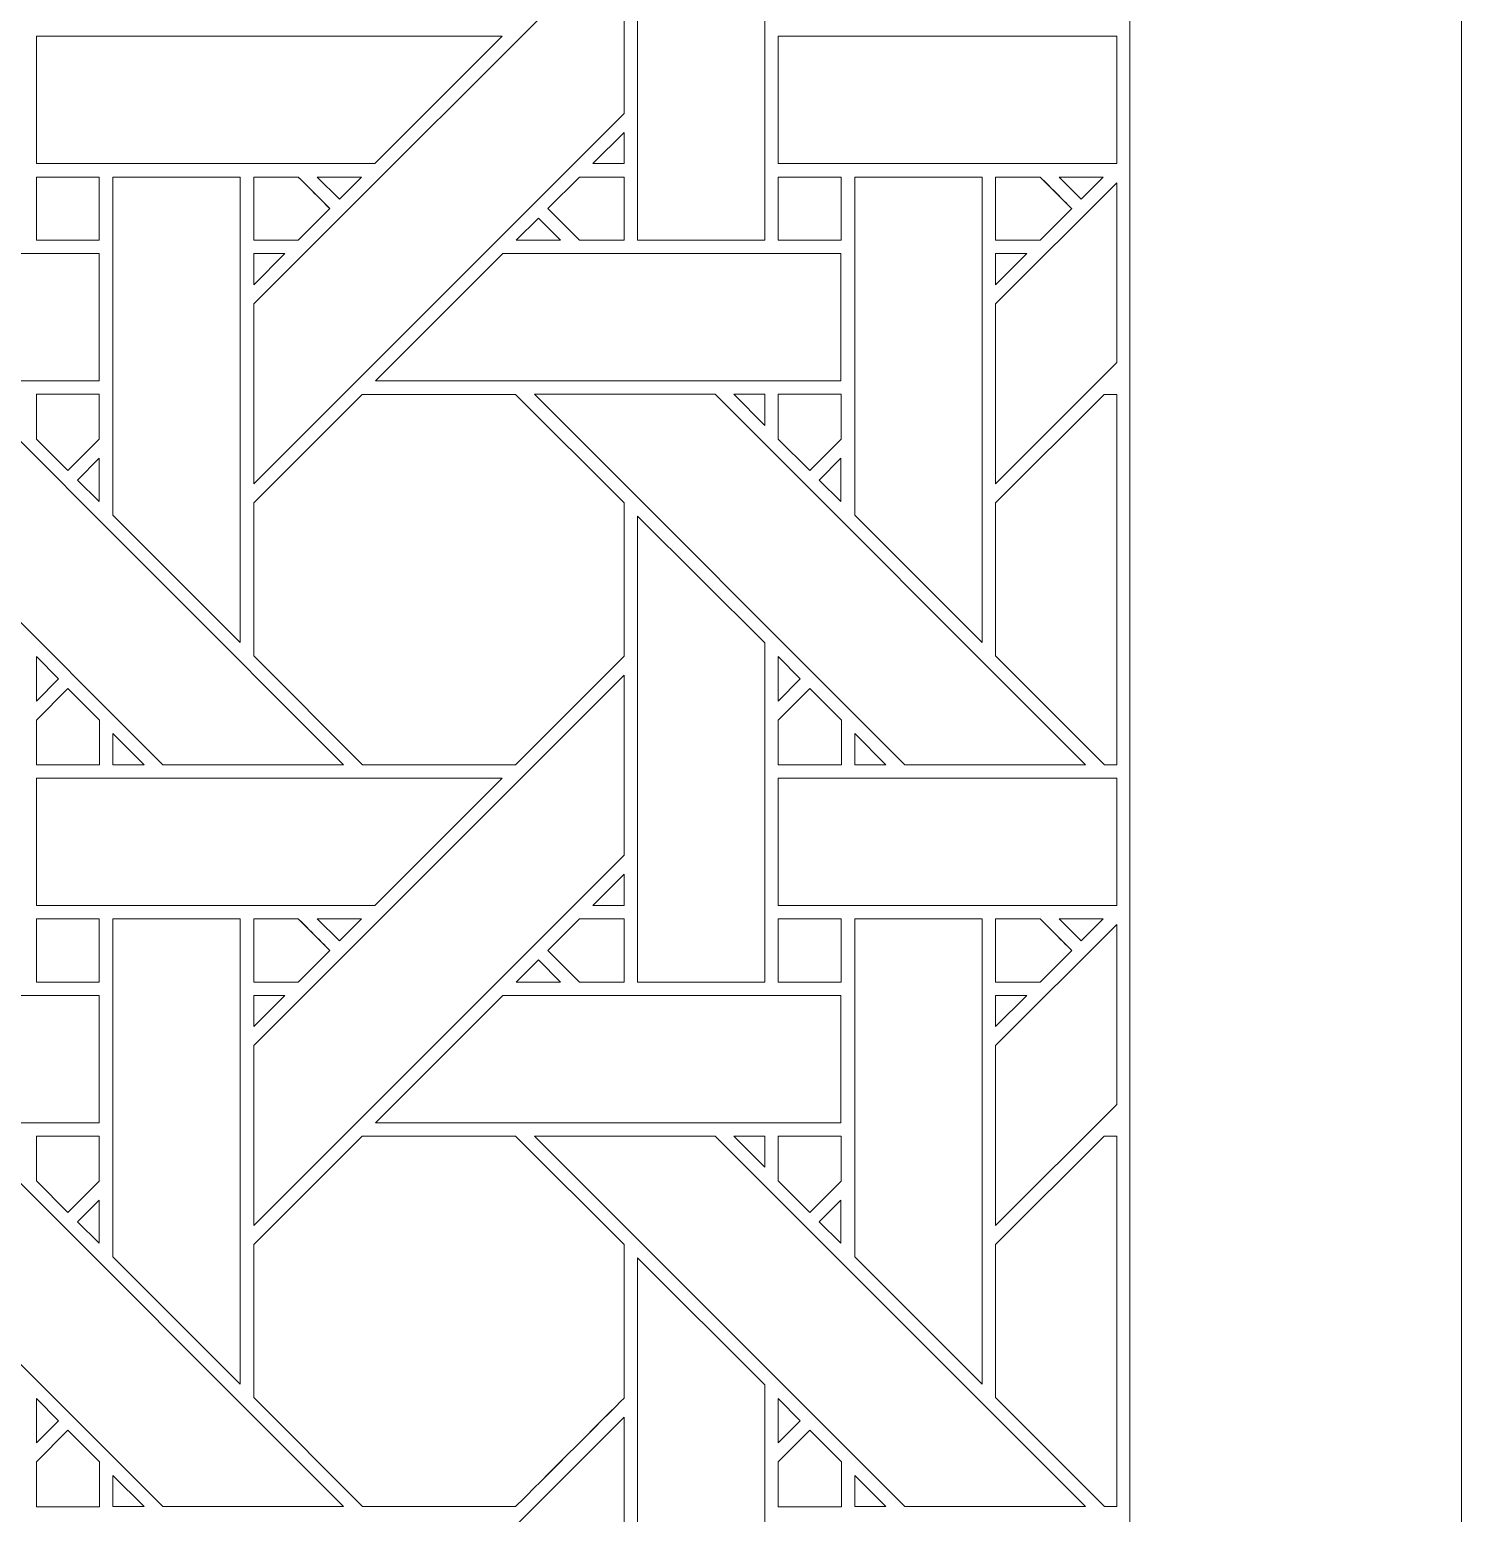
# Model space of a CAD drawing. Header units: inches. Extents: x 5.4 to 19.4, y 5.6 to 12.6.
# Drawn here: x 17.552 to 19.383, y 6.951 to 8.849 of the extents above; entities that cross this region are included whole.
import ezdxf

# ---------------------------------------------------------------- set-up
doc = ezdxf.new("R2010")
doc.units = ezdxf.units.IN
doc.header["$MEASUREMENT"] = 0
doc.layers.add('Design', color=7, linetype='Continuous', lineweight=0)

msp = doc.modelspace()

# ---------------------------------------------------------------- linework, layer by layer
at = {"layer": 'Design'}
for points, knots in [([(5.3829, 12.5948), (5.3829, 12.5948), (5.3829, 5.5948), (5.3829, 5.5948), (5.3829, 5.5948), (19.3829, 5.5948), (19.3829, 5.5948), (19.3829, 5.5948), (19.3829, 12.5948), (19.3829, 12.5948), (19.3829, 12.5948), (5.3829, 12.5948), (5.3829, 12.5948)], [0, 0, 0, 0, 1, 1, 1, 2, 2, 2, 3, 3, 3, 4, 4, 4, 4]), ([(5.8069, 12.1914), (5.8069, 12.1914), (5.8069, 5.9981), (5.8069, 5.9981), (5.8069, 5.9981), (18.9588, 5.9981), (18.9588, 5.9981), (18.9588, 5.9981), (18.9588, 12.1914), (18.9588, 12.1914), (18.9588, 12.1914), (5.8069, 12.1914), (5.8069, 12.1914)], [0, 0, 0, 0, 1, 1, 1, 2, 2, 2, 3, 3, 3, 4, 4, 4, 4]), ([(18.3292, 8.5794), (18.3292, 8.5794), (18.3292, 9.1753), (18.3292, 9.1753), (18.3292, 9.1753), (18.492, 9.0131), (18.492, 9.0131), (18.492, 9.0131), (18.492, 8.5794), (18.492, 8.5794), (18.492, 8.5794), (18.3292, 8.5794), (18.3292, 8.5794)], [0, 0, 0, 0, 1, 1, 1, 2, 2, 2, 3, 3, 3, 4, 4, 4, 4]), ([(18.3121, 8.7417), (18.3121, 8.7417), (17.8384, 8.268), (17.8384, 8.268), (17.8384, 8.268), (17.8384, 8.4981), (17.8384, 8.4981), (17.8384, 8.4981), (18.3121, 8.9717), (18.3121, 8.9717), (18.3121, 8.9717), (18.3121, 8.7417), (18.3121, 8.7417)], [0, 0, 0, 0, 1, 1, 1, 2, 2, 2, 3, 3, 3, 4, 4, 4, 4]), ([(17.9935, 8.6775), (17.9935, 8.6775), (17.5605, 8.6775), (17.5605, 8.6775), (17.5605, 8.6775), (17.5605, 8.8402), (17.5605, 8.8402), (17.5605, 8.8402), (18.1563, 8.8402), (18.1563, 8.8402), (18.1563, 8.8402), (17.9935, 8.6775), (17.9935, 8.6775)], [0, 0, 0, 0, 1, 1, 1, 2, 2, 2, 3, 3, 3, 4, 4, 4, 4]), ([(18.9421, 8.6775), (18.9421, 8.6775), (18.5093, 8.6775), (18.5093, 8.6775), (18.5093, 8.6775), (18.5093, 8.8402), (18.5093, 8.8402), (18.5093, 8.8402), (18.9421, 8.8402), (18.9421, 8.8402), (18.9421, 8.8402), (18.9421, 8.6775), (18.9421, 8.6775)], [0, 0, 0, 0, 1, 1, 1, 2, 2, 2, 3, 3, 3, 4, 4, 4, 4]), ([(18.3121, 8.7173), (18.3121, 8.7173), (18.3121, 8.6775), (18.3121, 8.6775), (18.3121, 8.6775), (18.2723, 8.6775), (18.2723, 8.6775), (18.2723, 8.6775), (18.3121, 8.7173), (18.3121, 8.7173)], [0, 0, 0, 0, 1, 1, 1, 2, 2, 2, 3, 3, 3, 3]), ([(17.6408, 8.5794), (17.6408, 8.5794), (17.5606, 8.5794), (17.5606, 8.5794), (17.5606, 8.5794), (17.5606, 8.6602), (17.5606, 8.6602), (17.5606, 8.6602), (17.6408, 8.6602), (17.6408, 8.6602), (17.6408, 8.6602), (17.6408, 8.5794), (17.6408, 8.5794)], [0, 0, 0, 0, 1, 1, 1, 2, 2, 2, 3, 3, 3, 4, 4, 4, 4]), ([(17.5606, 8.5794), (17.5606, 8.5794), (17.5606, 8.6602), (17.5606, 8.6602), (17.5606, 8.6602), (17.6408, 8.6602), (17.6408, 8.6602), (17.6408, 8.6602), (17.6408, 8.5794), (17.6408, 8.5794), (17.6408, 8.5794), (17.5606, 8.5794), (17.5606, 8.5794)], [0, 0, 0, 0, 1, 1, 1, 2, 2, 2, 3, 3, 3, 4, 4, 4, 4]), ([(17.6583, 8.228), (17.6583, 8.228), (17.6583, 8.6602), (17.6583, 8.6602), (17.6583, 8.6602), (17.8213, 8.6602), (17.8213, 8.6602), (17.8213, 8.6602), (17.8213, 8.0651), (17.8213, 8.0651), (17.8213, 8.0651), (17.6583, 8.228), (17.6583, 8.228)], [0, 0, 0, 0, 1, 1, 1, 2, 2, 2, 3, 3, 3, 4, 4, 4, 4]), ([(17.8955, 8.6602), (17.9006, 8.6551), (17.9314, 8.6243), (17.9358, 8.6199), (17.9358, 8.6199), (17.8954, 8.5794), (17.8954, 8.5794), (17.8954, 8.5794), (17.8384, 8.5794), (17.8384, 8.5794), (17.8384, 8.5794), (17.8384, 8.6602), (17.8384, 8.6602), (17.8384, 8.6602), (17.8955, 8.6602), (17.8955, 8.6602)], [0, 0, 0, 0, 1, 1, 1, 2, 2, 2, 3, 3, 3, 4, 4, 4, 5, 5, 5, 5]), ([(17.9204, 8.6353), (17.9204, 8.6353), (17.9358, 8.6199), (17.9358, 8.6199), (17.9358, 8.6199), (17.8954, 8.5794), (17.8954, 8.5794), (17.8954, 8.5794), (17.8384, 8.5794), (17.8384, 8.5794), (17.8384, 8.5794), (17.8384, 8.6602), (17.8384, 8.6602), (17.8384, 8.6602), (17.8955, 8.6602), (17.8955, 8.6602), (17.901, 8.6548), (17.911, 8.6447), (17.9204, 8.6353)], [0, 0, 0, 0, 1, 1, 1, 2, 2, 2, 3, 3, 3, 4, 4, 4, 5, 5, 5, 6, 6, 6, 6]), ([(17.9198, 8.6602), (17.9198, 8.6602), (17.9763, 8.6602), (17.9763, 8.6602), (17.9763, 8.6602), (17.948, 8.632), (17.948, 8.632), (17.948, 8.632), (17.9198, 8.6602), (17.9198, 8.6602)], [0, 0, 0, 0, 1, 1, 1, 2, 2, 2, 3, 3, 3, 3]), ([(18.3121, 8.6602), (18.3121, 8.6602), (18.3121, 8.5794), (18.3121, 8.5794), (18.3121, 8.5794), (18.255, 8.5794), (18.255, 8.5794), (18.255, 8.5794), (18.2146, 8.6198), (18.2146, 8.6198), (18.2146, 8.6198), (18.2551, 8.6602), (18.2551, 8.6602), (18.2551, 8.6602), (18.3121, 8.6602), (18.3121, 8.6602)], [0, 0, 0, 0, 1, 1, 1, 2, 2, 2, 3, 3, 3, 4, 4, 4, 5, 5, 5, 5]), ([(18.3121, 8.5794), (18.3121, 8.5794), (18.255, 8.5794), (18.255, 8.5794), (18.255, 8.5794), (18.2146, 8.6198), (18.2146, 8.6198), (18.2146, 8.6198), (18.2551, 8.6602), (18.2551, 8.6602), (18.2551, 8.6602), (18.3121, 8.6602), (18.3121, 8.6602), (18.3121, 8.6602), (18.3121, 8.5794), (18.3121, 8.5794)], [0, 0, 0, 0, 1, 1, 1, 2, 2, 2, 3, 3, 3, 4, 4, 4, 5, 5, 5, 5]), ([(18.5896, 8.5794), (18.5896, 8.5794), (18.5093, 8.5794), (18.5093, 8.5794), (18.5093, 8.5794), (18.5093, 8.6602), (18.5093, 8.6602), (18.5093, 8.6602), (18.5896, 8.6602), (18.5896, 8.6602), (18.5896, 8.6602), (18.5896, 8.5794), (18.5896, 8.5794)], [0, 0, 0, 0, 1, 1, 1, 2, 2, 2, 3, 3, 3, 4, 4, 4, 4]), ([(18.5093, 8.5794), (18.5093, 8.5794), (18.5093, 8.6602), (18.5093, 8.6602), (18.5093, 8.6602), (18.5896, 8.6602), (18.5896, 8.6602), (18.5896, 8.6602), (18.5896, 8.5794), (18.5896, 8.5794), (18.5896, 8.5794), (18.5093, 8.5794), (18.5093, 8.5794)], [0, 0, 0, 0, 1, 1, 1, 2, 2, 2, 3, 3, 3, 4, 4, 4, 4]), ([(18.77, 8.0651), (18.77, 8.0651), (18.6071, 8.228), (18.6071, 8.228), (18.6071, 8.228), (18.6071, 8.6602), (18.6071, 8.6602), (18.6071, 8.6602), (18.77, 8.6602), (18.77, 8.6602), (18.77, 8.6602), (18.77, 8.0651), (18.77, 8.0651)], [0, 0, 0, 0, 1, 1, 1, 2, 2, 2, 3, 3, 3, 4, 4, 4, 4]), ([(18.7871, 8.268), (18.7871, 8.268), (18.7871, 8.4981), (18.7871, 8.4981), (18.7871, 8.4981), (18.9421, 8.653), (18.9421, 8.653), (18.9421, 8.653), (18.9421, 8.423), (18.9421, 8.423), (18.9421, 8.423), (18.7871, 8.268), (18.7871, 8.268)], [0, 0, 0, 0, 1, 1, 1, 2, 2, 2, 3, 3, 3, 4, 4, 4, 4]), ([(18.8442, 8.6602), (18.8494, 8.6551), (18.8801, 8.6243), (18.8846, 8.6199), (18.8846, 8.6199), (18.8441, 8.5794), (18.8441, 8.5794), (18.8441, 8.5794), (18.7872, 8.5794), (18.7872, 8.5794), (18.7872, 8.5794), (18.7872, 8.6602), (18.7872, 8.6602), (18.7872, 8.6602), (18.8442, 8.6602), (18.8442, 8.6602)], [0, 0, 0, 0, 1, 1, 1, 2, 2, 2, 3, 3, 3, 4, 4, 4, 5, 5, 5, 5]), ([(18.7872, 8.5794), (18.7872, 8.5794), (18.7872, 8.6602), (18.7872, 8.6602), (18.7872, 8.6602), (18.8442, 8.6602), (18.8442, 8.6602), (18.8497, 8.6548), (18.8805, 8.6239), (18.8846, 8.6199), (18.8846, 8.6199), (18.8441, 8.5794), (18.8441, 8.5794), (18.8441, 8.5794), (18.7872, 8.5794), (18.7872, 8.5794)], [0, 0, 0, 0, 1, 1, 1, 2, 2, 2, 3, 3, 3, 4, 4, 4, 5, 5, 5, 5]), ([(18.8686, 8.6602), (18.8686, 8.6602), (18.925, 8.6602), (18.925, 8.6602), (18.925, 8.6602), (18.8967, 8.632), (18.8967, 8.632), (18.8967, 8.632), (18.8686, 8.6602), (18.8686, 8.6602)], [0, 0, 0, 0, 1, 1, 1, 2, 2, 2, 3, 3, 3, 3]), ([(18.2025, 8.6077), (18.2025, 8.6077), (18.2307, 8.5794), (18.2307, 8.5794), (18.2307, 8.5794), (18.1742, 8.5794), (18.1742, 8.5794), (18.1742, 8.5794), (18.2025, 8.6077), (18.2025, 8.6077)], [0, 0, 0, 0, 1, 1, 1, 2, 2, 2, 3, 3, 3, 3]), ([(17.6408, 8.5623), (17.6408, 8.5623), (17.6408, 8.3995), (17.6408, 8.3995), (17.6408, 8.3995), (17.0455, 8.3995), (17.0455, 8.3995), (17.0455, 8.3995), (17.2084, 8.5623), (17.2084, 8.5623), (17.2084, 8.5623), (17.6408, 8.5623), (17.6408, 8.5623)], [0, 0, 0, 0, 1, 1, 1, 2, 2, 2, 3, 3, 3, 4, 4, 4, 4]), ([(17.8782, 8.5623), (17.8782, 8.5623), (17.8384, 8.5225), (17.8384, 8.5225), (17.8384, 8.5225), (17.8384, 8.5623), (17.8384, 8.5623), (17.8384, 8.5623), (17.8782, 8.5623), (17.8782, 8.5623)], [0, 0, 0, 0, 1, 1, 1, 2, 2, 2, 3, 3, 3, 3]), ([(18.5895, 8.5623), (18.5895, 8.5623), (18.5895, 8.3995), (18.5895, 8.3995), (18.5895, 8.3995), (17.9942, 8.3995), (17.9942, 8.3995), (17.9942, 8.3995), (18.1571, 8.5623), (18.1571, 8.5623), (18.1571, 8.5623), (18.5895, 8.5623), (18.5895, 8.5623)], [0, 0, 0, 0, 1, 1, 1, 2, 2, 2, 3, 3, 3, 4, 4, 4, 4]), ([(18.827, 8.5623), (18.827, 8.5623), (18.7871, 8.5225), (18.7871, 8.5225), (18.7871, 8.5225), (18.7871, 8.5623), (18.7871, 8.5623), (18.7871, 8.5623), (18.827, 8.5623), (18.827, 8.5623)], [0, 0, 0, 0, 1, 1, 1, 2, 2, 2, 3, 3, 3, 3]), ([(17.7224, 7.9087), (17.7224, 7.9087), (17.2488, 8.3824), (17.2488, 8.3824), (17.2488, 8.3824), (17.4798, 8.3824), (17.4798, 8.3824), (17.4798, 8.3824), (17.9534, 7.9087), (17.9534, 7.9087), (17.9534, 7.9087), (17.7224, 7.9087), (17.7224, 7.9087)], [0, 0, 0, 0, 1, 1, 1, 2, 2, 2, 3, 3, 3, 4, 4, 4, 4]), ([(17.6408, 8.3824), (17.6408, 8.3824), (17.6408, 8.3248), (17.6408, 8.3248), (17.6408, 8.3248), (17.6009, 8.2848), (17.6009, 8.2848), (17.6009, 8.2848), (17.5606, 8.3252), (17.5606, 8.3252), (17.5606, 8.3252), (17.5606, 8.3824), (17.5606, 8.3824), (17.5606, 8.3824), (17.6408, 8.3824), (17.6408, 8.3824)], [0, 0, 0, 0, 1, 1, 1, 2, 2, 2, 3, 3, 3, 4, 4, 4, 5, 5, 5, 5]), ([(17.6009, 8.2848), (17.6009, 8.2848), (17.5606, 8.3252), (17.5606, 8.3252), (17.5606, 8.3252), (17.5606, 8.3824), (17.5606, 8.3824), (17.5606, 8.3824), (17.6408, 8.3824), (17.6408, 8.3824), (17.6408, 8.3824), (17.6408, 8.3248), (17.6408, 8.3248), (17.6408, 8.3248), (17.6009, 8.2848), (17.6009, 8.2848)], [0, 0, 0, 0, 1, 1, 1, 2, 2, 2, 3, 3, 3, 4, 4, 4, 5, 5, 5, 5]), ([(17.9771, 8.3823), (17.9771, 8.3823), (18.1734, 8.3823), (18.1734, 8.3823), (18.1734, 8.3823), (18.3121, 8.2436), (18.3121, 8.2436), (18.3121, 8.2436), (18.3121, 8.0474), (18.3121, 8.0474), (18.2943, 8.0295), (18.1824, 7.9177), (18.1734, 7.9087), (18.1734, 7.9087), (17.9777, 7.9087), (17.9777, 7.9087), (17.9777, 7.9087), (17.8384, 8.048), (17.8384, 8.048), (17.8384, 8.048), (17.8384, 8.2436), (17.8384, 8.2436), (17.8384, 8.2436), (17.9771, 8.3823), (17.9771, 8.3823)], [0, 0, 0, 0, 1, 1, 1, 2, 2, 2, 3, 3, 3, 4, 4, 4, 5, 5, 5, 6, 6, 6, 7, 7, 7, 8, 8, 8, 8]), ([(18.3121, 8.0474), (18.2948, 8.03), (18.1828, 7.9181), (18.1734, 7.9087), (18.1734, 7.9087), (17.9777, 7.9087), (17.9777, 7.9087), (17.9777, 7.9087), (17.8384, 8.048), (17.8384, 8.048), (17.8384, 8.048), (17.8384, 8.2436), (17.8384, 8.2436), (17.8384, 8.2436), (17.9771, 8.3823), (17.9771, 8.3823), (17.9771, 8.3823), (18.1734, 8.3823), (18.1734, 8.3823), (18.1734, 8.3823), (18.3121, 8.2436), (18.3121, 8.2436), (18.3121, 8.2436), (18.3121, 8.0474), (18.3121, 8.0474)], [0, 0, 0, 0, 1, 1, 1, 2, 2, 2, 3, 3, 3, 4, 4, 4, 5, 5, 5, 6, 6, 6, 7, 7, 7, 8, 8, 8, 8]), ([(18.6711, 7.9087), (18.6711, 7.9087), (18.1975, 8.3824), (18.1975, 8.3824), (18.1975, 8.3824), (18.4285, 8.3824), (18.4285, 8.3824), (18.4285, 8.3824), (18.9021, 7.9087), (18.9021, 7.9087), (18.9021, 7.9087), (18.6711, 7.9087), (18.6711, 7.9087)], [0, 0, 0, 0, 1, 1, 1, 2, 2, 2, 3, 3, 3, 4, 4, 4, 4]), ([(18.4921, 8.3824), (18.4921, 8.3824), (18.4921, 8.3425), (18.4921, 8.3425), (18.4921, 8.3425), (18.4526, 8.3824), (18.4526, 8.3824), (18.4526, 8.3824), (18.4921, 8.3824), (18.4921, 8.3824)], [0, 0, 0, 0, 1, 1, 1, 2, 2, 2, 3, 3, 3, 3]), ([(18.5896, 8.3824), (18.5896, 8.3824), (18.5896, 8.3248), (18.5896, 8.3248), (18.5896, 8.3248), (18.5496, 8.2848), (18.5496, 8.2848), (18.5496, 8.2848), (18.5093, 8.3251), (18.5093, 8.3251), (18.5093, 8.3251), (18.5093, 8.3824), (18.5093, 8.3824), (18.5093, 8.3824), (18.5896, 8.3824), (18.5896, 8.3824)], [0, 0, 0, 0, 1, 1, 1, 2, 2, 2, 3, 3, 3, 4, 4, 4, 5, 5, 5, 5]), ([(18.5496, 8.2848), (18.5496, 8.2848), (18.5093, 8.3251), (18.5093, 8.3251), (18.5093, 8.3251), (18.5093, 8.3824), (18.5093, 8.3824), (18.5093, 8.3824), (18.5896, 8.3824), (18.5896, 8.3824), (18.5896, 8.3824), (18.5896, 8.3248), (18.5896, 8.3248), (18.5896, 8.3248), (18.5496, 8.2848), (18.5496, 8.2848)], [0, 0, 0, 0, 1, 1, 1, 2, 2, 2, 3, 3, 3, 4, 4, 4, 5, 5, 5, 5]), ([(18.9259, 8.3823), (18.9259, 8.3823), (18.9421, 8.3823), (18.9421, 8.3823), (18.9421, 8.3823), (18.9421, 7.9087), (18.9421, 7.9087), (18.9421, 7.9087), (18.9264, 7.9087), (18.9264, 7.9087), (18.9264, 7.9087), (18.7872, 8.048), (18.7872, 8.048), (18.7872, 8.048), (18.7872, 8.2436), (18.7872, 8.2436), (18.7872, 8.2436), (18.9259, 8.3823), (18.9259, 8.3823)], [0, 0, 0, 0, 1, 1, 1, 2, 2, 2, 3, 3, 3, 4, 4, 4, 5, 5, 5, 6, 6, 6, 6]), ([(18.9421, 7.9087), (18.9421, 7.9087), (18.9264, 7.9087), (18.9264, 7.9087), (18.9264, 7.9087), (18.7872, 8.048), (18.7872, 8.048), (18.7872, 8.048), (18.7872, 8.2436), (18.7872, 8.2436), (18.7872, 8.2436), (18.9259, 8.3823), (18.9259, 8.3823), (18.9259, 8.3823), (18.9421, 8.3823), (18.9421, 8.3823), (18.9421, 8.3823), (18.9421, 7.9087), (18.9421, 7.9087)], [0, 0, 0, 0, 1, 1, 1, 2, 2, 2, 3, 3, 3, 4, 4, 4, 5, 5, 5, 6, 6, 6, 6]), ([(17.6408, 8.3005), (17.6408, 8.3005), (17.6408, 8.2454), (17.6408, 8.2454), (17.6408, 8.2454), (17.613, 8.2727), (17.613, 8.2727), (17.613, 8.2727), (17.6408, 8.3005), (17.6408, 8.3005)], [0, 0, 0, 0, 1, 1, 1, 2, 2, 2, 3, 3, 3, 3]), ([(18.5895, 8.3005), (18.5895, 8.3005), (18.5895, 8.2454), (18.5895, 8.2454), (18.5895, 8.2454), (18.5618, 8.2727), (18.5618, 8.2727), (18.5618, 8.2727), (18.5895, 8.3005), (18.5895, 8.3005)], [0, 0, 0, 0, 1, 1, 1, 2, 2, 2, 3, 3, 3, 3]), ([(18.3292, 7.6307), (18.3292, 7.6307), (18.3292, 8.2266), (18.3292, 8.2266), (18.3292, 8.2266), (18.492, 8.0644), (18.492, 8.0644), (18.492, 8.0644), (18.492, 7.6307), (18.492, 7.6307), (18.492, 7.6307), (18.3292, 7.6307), (18.3292, 7.6307)], [0, 0, 0, 0, 1, 1, 1, 2, 2, 2, 3, 3, 3, 4, 4, 4, 4]), ([(17.5605, 7.9901), (17.5605, 7.9901), (17.5605, 8.0469), (17.5605, 8.0469), (17.5605, 8.0469), (17.5887, 8.0183), (17.5887, 8.0183), (17.5887, 8.0183), (17.5605, 7.9901), (17.5605, 7.9901)], [0, 0, 0, 0, 1, 1, 1, 2, 2, 2, 3, 3, 3, 3]), ([(18.5093, 7.9901), (18.5093, 7.9901), (18.5093, 8.0469), (18.5093, 8.0469), (18.5093, 8.0469), (18.5375, 8.0183), (18.5375, 8.0183), (18.5375, 8.0183), (18.5093, 7.9901), (18.5093, 7.9901)], [0, 0, 0, 0, 1, 1, 1, 2, 2, 2, 3, 3, 3, 3]), ([(18.3121, 7.7929), (18.3121, 7.7929), (17.8384, 7.3193), (17.8384, 7.3193), (17.8384, 7.3193), (17.8384, 7.5494), (17.8384, 7.5494), (17.8384, 7.5494), (18.3121, 8.023), (18.3121, 8.023), (18.3121, 8.023), (18.3121, 7.7929), (18.3121, 7.7929)], [0, 0, 0, 0, 1, 1, 1, 2, 2, 2, 3, 3, 3, 4, 4, 4, 4]), ([(17.5606, 7.9085), (17.5606, 7.9085), (17.5606, 7.9658), (17.5606, 7.9658), (17.5606, 7.9658), (17.6009, 8.0061), (17.6009, 8.0061), (17.6009, 8.0061), (17.6412, 7.9658), (17.6412, 7.9658), (17.6412, 7.9658), (17.6412, 7.9085), (17.6412, 7.9085), (17.6412, 7.9085), (17.5606, 7.9085), (17.5606, 7.9085)], [0, 0, 0, 0, 1, 1, 1, 2, 2, 2, 3, 3, 3, 4, 4, 4, 5, 5, 5, 5]), ([(17.6009, 8.0061), (17.6009, 8.0061), (17.6412, 7.9658), (17.6412, 7.9658), (17.6412, 7.9658), (17.6412, 7.9085), (17.6412, 7.9085), (17.6412, 7.9085), (17.5606, 7.9085), (17.5606, 7.9085), (17.5606, 7.9085), (17.5606, 7.9658), (17.5606, 7.9658), (17.5606, 7.9658), (17.6009, 8.0061), (17.6009, 8.0061)], [0, 0, 0, 0, 1, 1, 1, 2, 2, 2, 3, 3, 3, 4, 4, 4, 5, 5, 5, 5]), ([(18.5093, 7.9085), (18.5093, 7.9085), (18.5093, 7.9658), (18.5093, 7.9658), (18.5093, 7.9658), (18.5496, 8.0061), (18.5496, 8.0061), (18.5496, 8.0061), (18.59, 7.9658), (18.59, 7.9658), (18.59, 7.9658), (18.59, 7.9085), (18.59, 7.9085), (18.59, 7.9085), (18.5093, 7.9085), (18.5093, 7.9085)], [0, 0, 0, 0, 1, 1, 1, 2, 2, 2, 3, 3, 3, 4, 4, 4, 5, 5, 5, 5]), ([(18.5496, 8.0061), (18.5496, 8.0061), (18.59, 7.9658), (18.59, 7.9658), (18.59, 7.9658), (18.59, 7.9085), (18.59, 7.9085), (18.59, 7.9085), (18.5093, 7.9085), (18.5093, 7.9085), (18.5093, 7.9085), (18.5093, 7.9658), (18.5093, 7.9658), (18.5093, 7.9658), (18.5496, 8.0061), (18.5496, 8.0061)], [0, 0, 0, 0, 1, 1, 1, 2, 2, 2, 3, 3, 3, 4, 4, 4, 5, 5, 5, 5]), ([(17.6585, 7.9087), (17.6585, 7.9087), (17.6585, 7.9485), (17.6585, 7.9485), (17.6585, 7.9485), (17.6982, 7.9087), (17.6982, 7.9087), (17.6982, 7.9087), (17.6585, 7.9087), (17.6585, 7.9087)], [0, 0, 0, 0, 1, 1, 1, 2, 2, 2, 3, 3, 3, 3]), ([(18.6072, 7.9087), (18.6072, 7.9087), (18.6072, 7.9485), (18.6072, 7.9485), (18.6072, 7.9485), (18.6469, 7.9087), (18.6469, 7.9087), (18.6469, 7.9087), (18.6072, 7.9087), (18.6072, 7.9087)], [0, 0, 0, 0, 1, 1, 1, 2, 2, 2, 3, 3, 3, 3]), ([(17.9935, 7.7288), (17.9935, 7.7288), (17.5605, 7.7288), (17.5605, 7.7288), (17.5605, 7.7288), (17.5605, 7.8915), (17.5605, 7.8915), (17.5605, 7.8915), (18.1563, 7.8915), (18.1563, 7.8915), (18.1563, 7.8915), (17.9935, 7.7288), (17.9935, 7.7288)], [0, 0, 0, 0, 1, 1, 1, 2, 2, 2, 3, 3, 3, 4, 4, 4, 4]), ([(18.9421, 7.7288), (18.9421, 7.7288), (18.5093, 7.7288), (18.5093, 7.7288), (18.5093, 7.7288), (18.5093, 7.8915), (18.5093, 7.8915), (18.5093, 7.8915), (18.9421, 7.8915), (18.9421, 7.8915), (18.9421, 7.8915), (18.9421, 7.7288), (18.9421, 7.7288)], [0, 0, 0, 0, 1, 1, 1, 2, 2, 2, 3, 3, 3, 4, 4, 4, 4]), ([(18.3121, 7.7686), (18.3121, 7.7686), (18.3121, 7.7288), (18.3121, 7.7288), (18.3121, 7.7288), (18.2723, 7.7288), (18.2723, 7.7288), (18.2723, 7.7288), (18.3121, 7.7686), (18.3121, 7.7686)], [0, 0, 0, 0, 1, 1, 1, 2, 2, 2, 3, 3, 3, 3]), ([(17.6408, 7.6307), (17.6408, 7.6307), (17.5606, 7.6307), (17.5606, 7.6307), (17.5606, 7.6307), (17.5606, 7.7115), (17.5606, 7.7115), (17.5606, 7.7115), (17.6408, 7.7115), (17.6408, 7.7115), (17.6408, 7.7115), (17.6408, 7.6307), (17.6408, 7.6307)], [0, 0, 0, 0, 1, 1, 1, 2, 2, 2, 3, 3, 3, 4, 4, 4, 4]), ([(17.5606, 7.6307), (17.5606, 7.6307), (17.5606, 7.7115), (17.5606, 7.7115), (17.5606, 7.7115), (17.6408, 7.7115), (17.6408, 7.7115), (17.6408, 7.7115), (17.6408, 7.6307), (17.6408, 7.6307), (17.6408, 7.6307), (17.5606, 7.6307), (17.5606, 7.6307)], [0, 0, 0, 0, 1, 1, 1, 2, 2, 2, 3, 3, 3, 4, 4, 4, 4]), ([(17.8213, 7.7115), (17.8213, 7.7115), (17.8213, 7.1164), (17.8213, 7.1164), (17.8213, 7.1164), (17.6583, 7.2793), (17.6583, 7.2793), (17.6583, 7.2793), (17.6583, 7.7115), (17.6583, 7.7115), (17.6583, 7.7115), (17.8213, 7.7115), (17.8213, 7.7115)], [0, 0, 0, 0, 1, 1, 1, 2, 2, 2, 3, 3, 3, 4, 4, 4, 4]), ([(17.8955, 7.7115), (17.9006, 7.7064), (17.9314, 7.6756), (17.9358, 7.6711), (17.9358, 7.6711), (17.8954, 7.6307), (17.8954, 7.6307), (17.8954, 7.6307), (17.8384, 7.6307), (17.8384, 7.6307), (17.8384, 7.6307), (17.8384, 7.7115), (17.8384, 7.7115), (17.8384, 7.7115), (17.8955, 7.7115), (17.8955, 7.7115)], [0, 0, 0, 0, 1, 1, 1, 2, 2, 2, 3, 3, 3, 4, 4, 4, 5, 5, 5, 5]), ([(17.9358, 7.6711), (17.9358, 7.6711), (17.8954, 7.6307), (17.8954, 7.6307), (17.8954, 7.6307), (17.8384, 7.6307), (17.8384, 7.6307), (17.8384, 7.6307), (17.8384, 7.7115), (17.8384, 7.7115), (17.8384, 7.7115), (17.8955, 7.7115), (17.8955, 7.7115), (17.8955, 7.7115), (17.9358, 7.6711), (17.9358, 7.6711)], [0, 0, 0, 0, 1, 1, 1, 2, 2, 2, 3, 3, 3, 4, 4, 4, 5, 5, 5, 5]), ([(17.9198, 7.7115), (17.9198, 7.7115), (17.9763, 7.7115), (17.9763, 7.7115), (17.9763, 7.7115), (17.948, 7.6833), (17.948, 7.6833), (17.948, 7.6833), (17.9198, 7.7115), (17.9198, 7.7115)], [0, 0, 0, 0, 1, 1, 1, 2, 2, 2, 3, 3, 3, 3]), ([(18.3121, 7.7115), (18.3121, 7.7115), (18.3121, 7.6307), (18.3121, 7.6307), (18.3121, 7.6307), (18.255, 7.6307), (18.255, 7.6307), (18.255, 7.6307), (18.2146, 7.6711), (18.2146, 7.6711), (18.2146, 7.6711), (18.2551, 7.7115), (18.2551, 7.7115), (18.2551, 7.7115), (18.3121, 7.7115), (18.3121, 7.7115)], [0, 0, 0, 0, 1, 1, 1, 2, 2, 2, 3, 3, 3, 4, 4, 4, 5, 5, 5, 5]), ([(18.3121, 7.6307), (18.3121, 7.6307), (18.255, 7.6307), (18.255, 7.6307), (18.255, 7.6307), (18.2146, 7.6711), (18.2146, 7.6711), (18.2146, 7.6711), (18.2551, 7.7115), (18.2551, 7.7115), (18.2551, 7.7115), (18.3121, 7.7115), (18.3121, 7.7115), (18.3121, 7.7115), (18.3121, 7.6307), (18.3121, 7.6307)], [0, 0, 0, 0, 1, 1, 1, 2, 2, 2, 3, 3, 3, 4, 4, 4, 5, 5, 5, 5]), ([(18.5896, 7.6307), (18.5896, 7.6307), (18.5093, 7.6307), (18.5093, 7.6307), (18.5093, 7.6307), (18.5093, 7.7115), (18.5093, 7.7115), (18.5093, 7.7115), (18.5896, 7.7115), (18.5896, 7.7115), (18.5896, 7.7115), (18.5896, 7.6307), (18.5896, 7.6307)], [0, 0, 0, 0, 1, 1, 1, 2, 2, 2, 3, 3, 3, 4, 4, 4, 4]), ([(18.5093, 7.6307), (18.5093, 7.6307), (18.5093, 7.7115), (18.5093, 7.7115), (18.5093, 7.7115), (18.5896, 7.7115), (18.5896, 7.7115), (18.5896, 7.7115), (18.5896, 7.6307), (18.5896, 7.6307), (18.5896, 7.6307), (18.5093, 7.6307), (18.5093, 7.6307)], [0, 0, 0, 0, 1, 1, 1, 2, 2, 2, 3, 3, 3, 4, 4, 4, 4]), ([(18.77, 7.1164), (18.77, 7.1164), (18.6071, 7.2793), (18.6071, 7.2793), (18.6071, 7.2793), (18.6071, 7.7115), (18.6071, 7.7115), (18.6071, 7.7115), (18.77, 7.7115), (18.77, 7.7115), (18.77, 7.7115), (18.77, 7.1164), (18.77, 7.1164)], [0, 0, 0, 0, 1, 1, 1, 2, 2, 2, 3, 3, 3, 4, 4, 4, 4]), ([(18.7871, 7.3193), (18.7871, 7.3193), (18.7871, 7.5494), (18.7871, 7.5494), (18.7871, 7.5494), (18.9421, 7.7043), (18.9421, 7.7043), (18.9421, 7.7043), (18.9421, 7.4742), (18.9421, 7.4742), (18.9421, 7.4742), (18.7871, 7.3193), (18.7871, 7.3193)], [0, 0, 0, 0, 1, 1, 1, 2, 2, 2, 3, 3, 3, 4, 4, 4, 4]), ([(18.8442, 7.7115), (18.8494, 7.7064), (18.8802, 7.6756), (18.8846, 7.6711), (18.8846, 7.6711), (18.8442, 7.6307), (18.8442, 7.6307), (18.8442, 7.6307), (18.7872, 7.6307), (18.7872, 7.6307), (18.7872, 7.6307), (18.7872, 7.7115), (18.7872, 7.7115), (18.7872, 7.7115), (18.8442, 7.7115), (18.8442, 7.7115)], [0, 0, 0, 0, 1, 1, 1, 2, 2, 2, 3, 3, 3, 4, 4, 4, 5, 5, 5, 5]), ([(18.7872, 7.6307), (18.7872, 7.6307), (18.7872, 7.7115), (18.7872, 7.7115), (18.7872, 7.7115), (18.8442, 7.7115), (18.8442, 7.7115), (18.8498, 7.7059), (18.8846, 7.6711), (18.8846, 7.6711), (18.8846, 7.6711), (18.8442, 7.6307), (18.8442, 7.6307), (18.8442, 7.6307), (18.7872, 7.6307), (18.7872, 7.6307)], [0, 0, 0, 0, 1, 1, 1, 2, 2, 2, 3, 3, 3, 4, 4, 4, 5, 5, 5, 5]), ([(18.8686, 7.7115), (18.8686, 7.7115), (18.925, 7.7115), (18.925, 7.7115), (18.925, 7.7115), (18.8967, 7.6833), (18.8967, 7.6833), (18.8967, 7.6833), (18.8686, 7.7115), (18.8686, 7.7115)], [0, 0, 0, 0, 1, 1, 1, 2, 2, 2, 3, 3, 3, 3]), ([(18.2025, 7.659), (18.2025, 7.659), (18.2307, 7.6307), (18.2307, 7.6307), (18.2307, 7.6307), (18.1742, 7.6307), (18.1742, 7.6307), (18.1742, 7.6307), (18.2025, 7.659), (18.2025, 7.659)], [0, 0, 0, 0, 1, 1, 1, 2, 2, 2, 3, 3, 3, 3]), ([(17.0455, 7.4508), (17.0455, 7.4508), (17.2084, 7.6136), (17.2084, 7.6136), (17.2084, 7.6136), (17.6408, 7.6136), (17.6408, 7.6136), (17.6408, 7.6136), (17.6408, 7.4508), (17.6408, 7.4508), (17.6408, 7.4508), (17.0455, 7.4508), (17.0455, 7.4508)], [0, 0, 0, 0, 1, 1, 1, 2, 2, 2, 3, 3, 3, 4, 4, 4, 4]), ([(17.8782, 7.6136), (17.8782, 7.6136), (17.8384, 7.5737), (17.8384, 7.5737), (17.8384, 7.5737), (17.8384, 7.6136), (17.8384, 7.6136), (17.8384, 7.6136), (17.8782, 7.6136), (17.8782, 7.6136)], [0, 0, 0, 0, 1, 1, 1, 2, 2, 2, 3, 3, 3, 3]), ([(18.5895, 7.6136), (18.5895, 7.6136), (18.5895, 7.4508), (18.5895, 7.4508), (18.5895, 7.4508), (17.9942, 7.4508), (17.9942, 7.4508), (17.9942, 7.4508), (18.1571, 7.6136), (18.1571, 7.6136), (18.1571, 7.6136), (18.5895, 7.6136), (18.5895, 7.6136)], [0, 0, 0, 0, 1, 1, 1, 2, 2, 2, 3, 3, 3, 4, 4, 4, 4]), ([(18.827, 7.6136), (18.827, 7.6136), (18.7871, 7.5738), (18.7871, 7.5738), (18.7871, 7.5738), (18.7871, 7.6136), (18.7871, 7.6136), (18.7871, 7.6136), (18.827, 7.6136), (18.827, 7.6136)], [0, 0, 0, 0, 1, 1, 1, 2, 2, 2, 3, 3, 3, 3]), ([(17.2488, 7.4336), (17.2488, 7.4336), (17.4798, 7.4336), (17.4798, 7.4336), (17.4798, 7.4336), (17.9534, 6.96), (17.9534, 6.96), (17.9534, 6.96), (17.7224, 6.96), (17.7224, 6.96), (17.7224, 6.96), (17.2488, 7.4336), (17.2488, 7.4336)], [0, 0, 0, 0, 1, 1, 1, 2, 2, 2, 3, 3, 3, 4, 4, 4, 4]), ([(17.6408, 7.4336), (17.6408, 7.4336), (17.6408, 7.376), (17.6408, 7.376), (17.6408, 7.376), (17.6009, 7.3361), (17.6009, 7.3361), (17.6009, 7.3361), (17.5606, 7.3764), (17.5606, 7.3764), (17.5606, 7.3764), (17.5606, 7.4336), (17.5606, 7.4336), (17.5606, 7.4336), (17.6408, 7.4336), (17.6408, 7.4336)], [0, 0, 0, 0, 1, 1, 1, 2, 2, 2, 3, 3, 3, 4, 4, 4, 5, 5, 5, 5]), ([(17.6009, 7.3361), (17.6009, 7.3361), (17.5606, 7.3764), (17.5606, 7.3764), (17.5606, 7.3764), (17.5606, 7.4336), (17.5606, 7.4336), (17.5606, 7.4336), (17.6408, 7.4336), (17.6408, 7.4336), (17.6408, 7.4336), (17.6408, 7.376), (17.6408, 7.376), (17.6408, 7.376), (17.6009, 7.3361), (17.6009, 7.3361)], [0, 0, 0, 0, 1, 1, 1, 2, 2, 2, 3, 3, 3, 4, 4, 4, 5, 5, 5, 5]), ([(17.9771, 7.4336), (17.9771, 7.4336), (18.1734, 7.4336), (18.1734, 7.4336), (18.1734, 7.4336), (18.3121, 7.2949), (18.3121, 7.2949), (18.3121, 7.2949), (18.3121, 7.0987), (18.3121, 7.0987), (18.2943, 7.0807), (18.1824, 6.969), (18.1734, 6.96), (18.1734, 6.96), (17.9777, 6.96), (17.9777, 6.96), (17.9777, 6.96), (17.8384, 7.0992), (17.8384, 7.0992), (17.8384, 7.0992), (17.8384, 7.2949), (17.8384, 7.2949), (17.8384, 7.2949), (17.9771, 7.4336), (17.9771, 7.4336)], [0, 0, 0, 0, 1, 1, 1, 2, 2, 2, 3, 3, 3, 4, 4, 4, 5, 5, 5, 6, 6, 6, 7, 7, 7, 8, 8, 8, 8]), ([(18.3121, 7.0987), (18.2942, 7.0806), (18.1823, 6.9689), (18.1734, 6.96), (18.1734, 6.96), (17.9777, 6.96), (17.9777, 6.96), (17.9777, 6.96), (17.8384, 7.0992), (17.8384, 7.0992), (17.8384, 7.0992), (17.8384, 7.2949), (17.8384, 7.2949), (17.8384, 7.2949), (17.9771, 7.4336), (17.9771, 7.4336), (17.9771, 7.4336), (18.1734, 7.4336), (18.1734, 7.4336), (18.1734, 7.4336), (18.3121, 7.2949), (18.3121, 7.2949), (18.3121, 7.2949), (18.3121, 7.0987), (18.3121, 7.0987)], [0, 0, 0, 0, 1, 1, 1, 2, 2, 2, 3, 3, 3, 4, 4, 4, 5, 5, 5, 6, 6, 6, 7, 7, 7, 8, 8, 8, 8]), ([(18.6711, 6.96), (18.6711, 6.96), (18.1975, 7.4336), (18.1975, 7.4336), (18.1975, 7.4336), (18.4285, 7.4336), (18.4285, 7.4336), (18.4285, 7.4336), (18.9021, 6.96), (18.9021, 6.96), (18.9021, 6.96), (18.6711, 6.96), (18.6711, 6.96)], [0, 0, 0, 0, 1, 1, 1, 2, 2, 2, 3, 3, 3, 4, 4, 4, 4]), ([(18.4921, 7.4336), (18.4921, 7.4336), (18.4921, 7.3938), (18.4921, 7.3938), (18.4921, 7.3938), (18.4526, 7.4336), (18.4526, 7.4336), (18.4526, 7.4336), (18.4921, 7.4336), (18.4921, 7.4336)], [0, 0, 0, 0, 1, 1, 1, 2, 2, 2, 3, 3, 3, 3]), ([(18.5896, 7.4336), (18.5896, 7.4336), (18.5896, 7.376), (18.5896, 7.376), (18.5896, 7.376), (18.5496, 7.3361), (18.5496, 7.3361), (18.5496, 7.3361), (18.5093, 7.3764), (18.5093, 7.3764), (18.5093, 7.3764), (18.5093, 7.4336), (18.5093, 7.4336), (18.5093, 7.4336), (18.5896, 7.4336), (18.5896, 7.4336)], [0, 0, 0, 0, 1, 1, 1, 2, 2, 2, 3, 3, 3, 4, 4, 4, 5, 5, 5, 5]), ([(18.5496, 7.3361), (18.5496, 7.3361), (18.5093, 7.3764), (18.5093, 7.3764), (18.5093, 7.3764), (18.5093, 7.4336), (18.5093, 7.4336), (18.5093, 7.4336), (18.5896, 7.4336), (18.5896, 7.4336), (18.5896, 7.4336), (18.5896, 7.376), (18.5896, 7.376), (18.5896, 7.376), (18.5496, 7.3361), (18.5496, 7.3361)], [0, 0, 0, 0, 1, 1, 1, 2, 2, 2, 3, 3, 3, 4, 4, 4, 5, 5, 5, 5]), ([(18.9259, 7.4336), (18.9259, 7.4336), (18.9421, 7.4336), (18.9421, 7.4336), (18.9421, 7.4336), (18.9421, 6.96), (18.9421, 6.96), (18.9421, 6.96), (18.9264, 6.96), (18.9264, 6.96), (18.9264, 6.96), (18.7872, 7.0992), (18.7872, 7.0992), (18.7872, 7.0992), (18.7872, 7.2949), (18.7872, 7.2949), (18.7872, 7.2949), (18.9259, 7.4336), (18.9259, 7.4336)], [0, 0, 0, 0, 1, 1, 1, 2, 2, 2, 3, 3, 3, 4, 4, 4, 5, 5, 5, 6, 6, 6, 6]), ([(18.9421, 6.96), (18.9421, 6.96), (18.9264, 6.96), (18.9264, 6.96), (18.9264, 6.96), (18.7872, 7.0992), (18.7872, 7.0992), (18.7872, 7.0992), (18.7872, 7.2949), (18.7872, 7.2949), (18.7872, 7.2949), (18.9259, 7.4336), (18.9259, 7.4336), (18.9259, 7.4336), (18.9421, 7.4336), (18.9421, 7.4336), (18.9421, 7.4336), (18.9421, 6.96), (18.9421, 6.96)], [0, 0, 0, 0, 1, 1, 1, 2, 2, 2, 3, 3, 3, 4, 4, 4, 5, 5, 5, 6, 6, 6, 6]), ([(17.6408, 7.3518), (17.6408, 7.3518), (17.6408, 7.2966), (17.6408, 7.2966), (17.6408, 7.2966), (17.613, 7.324), (17.613, 7.324), (17.613, 7.324), (17.6408, 7.3518), (17.6408, 7.3518)], [0, 0, 0, 0, 1, 1, 1, 2, 2, 2, 3, 3, 3, 3]), ([(18.5895, 7.3518), (18.5895, 7.3518), (18.5895, 7.2966), (18.5895, 7.2966), (18.5895, 7.2966), (18.5618, 7.324), (18.5618, 7.324), (18.5618, 7.324), (18.5895, 7.3518), (18.5895, 7.3518)], [0, 0, 0, 0, 1, 1, 1, 2, 2, 2, 3, 3, 3, 3]), ([(18.3292, 6.682), (18.3292, 6.682), (18.3292, 7.2778), (18.3292, 7.2778), (18.3292, 7.2778), (18.492, 7.1157), (18.492, 7.1157), (18.492, 7.1157), (18.492, 6.682), (18.492, 6.682), (18.492, 6.682), (18.3292, 6.682), (18.3292, 6.682)], [0, 0, 0, 0, 1, 1, 1, 2, 2, 2, 3, 3, 3, 4, 4, 4, 4]), ([(17.5605, 7.0414), (17.5605, 7.0414), (17.5605, 7.0982), (17.5605, 7.0982), (17.5605, 7.0982), (17.5887, 7.0696), (17.5887, 7.0696), (17.5887, 7.0696), (17.5605, 7.0414), (17.5605, 7.0414)], [0, 0, 0, 0, 1, 1, 1, 2, 2, 2, 3, 3, 3, 3]), ([(18.5093, 7.0414), (18.5093, 7.0414), (18.5093, 7.0982), (18.5093, 7.0982), (18.5093, 7.0982), (18.5375, 7.0696), (18.5375, 7.0696), (18.5375, 7.0696), (18.5093, 7.0414), (18.5093, 7.0414)], [0, 0, 0, 0, 1, 1, 1, 2, 2, 2, 3, 3, 3, 3]), ([(17.8384, 6.6007), (17.8384, 6.6007), (18.3121, 7.0743), (18.3121, 7.0743), (18.3121, 7.0743), (18.3121, 6.8442), (18.3121, 6.8442), (18.3121, 6.8442), (17.8384, 6.3706), (17.8384, 6.3706), (17.8384, 6.3706), (17.8384, 6.6007), (17.8384, 6.6007)], [0, 0, 0, 0, 1, 1, 1, 2, 2, 2, 3, 3, 3, 4, 4, 4, 4]), ([(17.5606, 6.9597), (17.5606, 6.9597), (17.5606, 7.017), (17.5606, 7.017), (17.5606, 7.017), (17.6009, 7.0574), (17.6009, 7.0574), (17.6009, 7.0574), (17.6412, 7.017), (17.6412, 7.017), (17.6412, 7.017), (17.6412, 6.9597), (17.6412, 6.9597), (17.6412, 6.9597), (17.5606, 6.9597), (17.5606, 6.9597)], [0, 0, 0, 0, 1, 1, 1, 2, 2, 2, 3, 3, 3, 4, 4, 4, 5, 5, 5, 5]), ([(17.5606, 7.017), (17.5606, 7.017), (17.6009, 7.0574), (17.6009, 7.0574), (17.6009, 7.0574), (17.6412, 7.017), (17.6412, 7.017), (17.6412, 7.017), (17.6412, 6.9597), (17.6412, 6.9597), (17.6412, 6.9597), (17.5606, 6.9597), (17.5606, 6.9597), (17.5606, 6.9597), (17.5606, 7.017), (17.5606, 7.017)], [0, 0, 0, 0, 1, 1, 1, 2, 2, 2, 3, 3, 3, 4, 4, 4, 5, 5, 5, 5]), ([(18.5093, 6.9597), (18.5093, 6.9597), (18.5093, 7.017), (18.5093, 7.017), (18.5093, 7.017), (18.5496, 7.0574), (18.5496, 7.0574), (18.5496, 7.0574), (18.59, 7.017), (18.59, 7.017), (18.59, 7.017), (18.59, 6.9597), (18.59, 6.9597), (18.59, 6.9597), (18.5093, 6.9597), (18.5093, 6.9597)], [0, 0, 0, 0, 1, 1, 1, 2, 2, 2, 3, 3, 3, 4, 4, 4, 5, 5, 5, 5]), ([(18.5496, 7.0574), (18.5496, 7.0574), (18.59, 7.017), (18.59, 7.017), (18.59, 7.017), (18.59, 6.9597), (18.59, 6.9597), (18.59, 6.9597), (18.5093, 6.9597), (18.5093, 6.9597), (18.5093, 6.9597), (18.5093, 7.017), (18.5093, 7.017), (18.5093, 7.017), (18.5496, 7.0574), (18.5496, 7.0574)], [0, 0, 0, 0, 1, 1, 1, 2, 2, 2, 3, 3, 3, 4, 4, 4, 5, 5, 5, 5]), ([(17.6982, 6.96), (17.6982, 6.96), (17.6585, 6.96), (17.6585, 6.96), (17.6585, 6.96), (17.6585, 6.9998), (17.6585, 6.9998), (17.6585, 6.9998), (17.6982, 6.96), (17.6982, 6.96)], [0, 0, 0, 0, 1, 1, 1, 2, 2, 2, 3, 3, 3, 3]), ([(18.6072, 6.96), (18.6072, 6.96), (18.6072, 6.9998), (18.6072, 6.9998), (18.6072, 6.9998), (18.6469, 6.96), (18.6469, 6.96), (18.6469, 6.96), (18.6072, 6.96), (18.6072, 6.96)], [0, 0, 0, 0, 1, 1, 1, 2, 2, 2, 3, 3, 3, 3])]:
    msp.add_open_spline(points, degree=3, knots=knots, dxfattribs=at)

doc.saveas('drawing.dxf')
